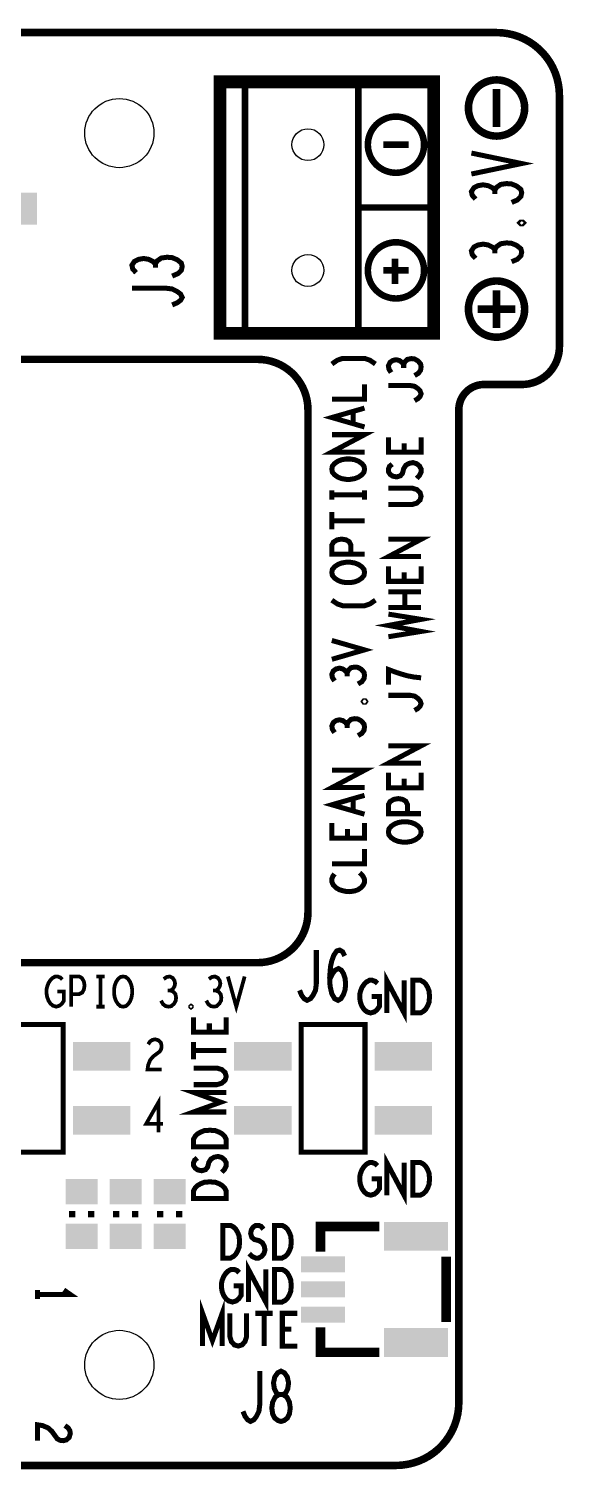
# Model space of a CAD drawing. Extents: x -0.6 to 99.2, y -0.2 to 57.2.
# Drawn here: x 77.9 to 99.2, y -0.2 to 57.2 of the extents above; entities that cross this region are included whole.
import ezdxf

# ---------------------------------------------------------------- set-up
doc = ezdxf.new("R2010")
doc.units = 0
doc.layers.get('0').update_dxf_attribs({"linetype": 'CONTINUOUS'})
for name, color, linetype in [('BOARD_ART', 7, 'CONTINUOUS'), ('HDMIPIPROIII-1-4_DRL', 3, 'CONTINUOUS'), ('PASTETOP_ART', 10, 'CONTINUOUS'), ('SILK_TOP_ART', 12, 'CONTINUOUS')]:
    doc.layers.add(name, color=color, linetype=linetype)

# ---------------------------------------------------------------- blocks, each defined once
blk = doc.blocks.new('RECTANGLE_53')
blk.add_solid([(2.2225, 0.635), (2.2225, -0.635), (-2.2225, 0.635), (-2.2225, -0.635)])
blk = doc.blocks.new('RECTANGLE_48')
blk.add_solid([(0.8763, 0.3175), (0.8763, -0.3175), (-0.8763, 0.3175), (-0.8763, -0.3175)])
blk = doc.blocks.new('RECTANGLE_50')
blk.add_solid([(1.27, 0.5715), (1.27, -0.5715), (-1.27, 0.5715), (-1.27, -0.5715)])
blk = doc.blocks.new('RECTANGLE_14')
blk.add_solid([(0.635, 0.508), (0.635, -0.508), (-0.635, 0.508), (-0.635, -0.508)])
blk = doc.blocks.new('RECTANGLE_52')
blk.add_solid([(1.143, 0.5715), (1.143, -0.5715), (-1.143, 0.5715), (-1.143, -0.5715)])
blk = doc.blocks.new('ROUND_81')
blk.add_circle((0, 0), 0.635)
blk = doc.blocks.new('ROUND_15')
blk.add_circle((0, 0), 1.375)

msp = doc.modelspace()

# ---------------------------------------------------------------- linework, layer by layer
at = {"layer": 'BOARD_ART', "const_width": 0.3}
for points in [[(96.5, 57), (91.25, 57), (91, 57), (88.25, 57), (85.5, 57), (84, 57), (83.75, 57), (20.25, 57), (20, 57), (18, 57), (14.25, 57), (13, 57), (12.75, 57), (2.5, 57)], [(99, 44.5), (99, 54.5)], [(87, 44), (59, 44)], [(96, 43), (97.5, 43)], [(89, 22), (89, 42)], [(95, 2.5), (95, 42)], [(59, 20), (87, 20)], [(2.5, 0), (12.75, 0), (14, 0), (14.25, 0), (19, 0), (20, 0), (20.25, 0), (83.75, 0), (84, 0), (85.25, 0), (90.25, 0), (91, 0), (91.25, 0), (92.5, 0)]]:
    msp.add_lwpolyline(points, dxfattribs=at)
for points in [[(99, 54.5, 0.4142136), (96.5, 57)], [(89, 42, 0.4142136), (87, 44)], [(97.5, 43, 0.4142136), (99, 44.5)], [(96, 43, 0.4142136), (95, 42)], [(87, 20, 0.4142136), (89, 22)], [(92.5, 0, 0.4142136), (95, 2.5)]]:
    msp.add_lwpolyline(points, format="xyb", dxfattribs=at)
at = {"layer": 'SILK_TOP_ART'}
for points, const_width in [([(89, 55.0401), (85.4999, 55.0401), (85.4999, 45.0399), (94, 45.0399), (94, 55.0401), (89, 55.0401)], 0.508), ([(86.4999, 55.0401), (86.4999, 45.0399)], 0.2601), ([(87, 55.0401), (91, 55.0401), (91, 45.0399)], 0.2601), ([(96.5, 54.75), (96.5, 53.25)], 0.3), ([(93, 52.54), (92, 52.54)], 0.2601), ([(95.5, 51.3733), (97.5, 51.79), (95.5, 52.2067)], 0.2), ([(96.4333, 50.7267), (96.3333, 50.8267), (96.1667, 50.91), (95.9667, 50.9433), (95.7667, 50.91), (95.6, 50.8267), (95.5, 50.6767), (95.5333, 50.5267), (95.6667, 50.3767)], 0.2), ([(97.1, 50.2433), (97.3334, 50.3433), (97.4667, 50.4766), (97.5, 50.6267), (97.4667, 50.76), (97.3, 50.8933), (97.1, 50.9767), (96.9, 50.9933), (96.6667, 50.96), (96.5, 50.8433), (96.4333, 50.7267), (96.4333, 50.5767)], 0.2), ([(94, 50.0399), (91, 50.0399)], 0.2601), ([(97.5667, 49.43), (97.5333, 49.3967), (97.4667, 49.3967), (97.4333, 49.43), (97.4667, 49.4633), (97.5333, 49.4633), (97.5667, 49.43)], 0.2), ([(97.1, 47.8833), (97.3334, 47.9833), (97.4667, 48.1166), (97.5, 48.2667), (97.4667, 48.4), (97.3, 48.5333), (97.1, 48.6167), (96.9, 48.6333), (96.6667, 48.6), (96.5, 48.4833), (96.4333, 48.3667), (96.4333, 48.2167)], 0.2), ([(83.6, 47.3133), (83.8334, 47.4133), (83.9667, 47.5466), (84, 47.6967), (83.9667, 47.83), (83.8, 47.9633), (83.6, 48.0467), (83.4, 48.0633), (83.1667, 48.03), (83, 47.9133), (82.9333, 47.7967), (82.9333, 47.6467)], 0.2), ([(96.4333, 48.3667), (96.3333, 48.4667), (96.1667, 48.55), (95.9667, 48.5833), (95.7667, 48.55), (95.6, 48.4667), (95.5, 48.3167), (95.5333, 48.1667), (95.6667, 48.0167)], 0.2), ([(82.9333, 47.7967), (82.8333, 47.8967), (82.6667, 47.98), (82.4667, 48.0133), (82.2667, 47.98), (82.1, 47.8967), (82, 47.7467), (82.0333, 47.5967), (82.1667, 47.4467)], 0.2), ([(93, 47.54), (92, 47.54)], 0.2601), ([(92.46, 48), (92.46, 47)], 0.2601), ([(83.6, 46.1667), (83.8, 46.25), (83.9333, 46.35), (84, 46.4667), (83.9333, 46.6), (83.8, 46.7), (83.6, 46.8), (83.3334, 46.8333), (82, 46.8333)], 0.2), ([(96.5, 46.75), (96.5, 45.25)], 0.3), ([(95.75, 46), (97.25, 46)], 0.3), ([(91.6833, 43.815), (91.4667, 43.965), (91.25, 44.04), (90.3834, 44.04), (90.1667, 43.965), (89.95, 43.815)], 0.2), ([(93.24, 43.356), (93.3917, 43.446), (93.4783, 43.566), (93.5, 43.701), (93.4783, 43.821), (93.37, 43.941), (93.24, 44.016), (93.11, 44.031), (92.9584, 44.001), (92.85, 43.896), (92.8067, 43.791), (92.8067, 43.656)], 0.2), ([(92.8067, 43.791), (92.7417, 43.881), (92.6334, 43.956), (92.5033, 43.986), (92.3733, 43.956), (92.265, 43.881), (92.2, 43.746), (92.2217, 43.611), (92.3083, 43.476)], 0.2), ([(89.95, 42.413), (91.25, 42.413), (91.25, 43.013)], 0.2), ([(93.24, 42.359), (93.37, 42.434), (93.4567, 42.524), (93.5, 42.629), (93.4567, 42.749), (93.37, 42.839), (93.24, 42.929), (93.0667, 42.959), (92.2, 42.959)], 0.2), ([(91.25, 41.311), (89.95, 41.686), (91.25, 42.061)], 0.2), ([(90.795, 41.926), (90.795, 41.446)], 0.2), ([(91.25, 40.314), (89.95, 40.314), (91.25, 41.004), (89.95, 41.004)], 0.2), ([(93.5, 40.905), (93.5, 40.305), (92.2, 40.305), (92.2, 40.905)], 0.2), ([(92.8283, 40.665), (92.8283, 40.305)], 0.2), ([(91.25, 39.632), (91.2283, 39.512), (91.1417, 39.407), (91.0117, 39.317), (90.86, 39.257), (90.6867, 39.227), (90.5133, 39.227), (90.34, 39.257), (90.1883, 39.317), (90.0583, 39.407), (89.9717, 39.512), (89.95, 39.632), (89.9717, 39.752), (90.0583, 39.857), (90.1883, 39.947), (90.34, 40.007), (90.5133, 40.037), (90.6867, 40.037), (90.86, 40.007), (91.0117, 39.947), (91.1417, 39.857), (91.2283, 39.752), (91.25, 39.632)], 0.2), ([(93.3267, 39.263), (93.435, 39.383), (93.5, 39.518), (93.5, 39.638), (93.435, 39.758), (93.3267, 39.848), (93.175, 39.893), (93.0234, 39.863), (92.8933, 39.788), (92.8067, 39.653), (92.7633, 39.473), (92.6767, 39.368), (92.525, 39.323), (92.3733, 39.353), (92.265, 39.428), (92.2, 39.533), (92.2, 39.638), (92.2433, 39.743), (92.3517, 39.833)], 0.2), ([(92.2, 38.221), (93.1317, 38.221), (93.3267, 38.281), (93.4567, 38.401), (93.5, 38.551), (93.4567, 38.701), (93.3267, 38.821), (93.1317, 38.881), (92.2, 38.881)], 0.2), ([(89.95, 38.425), (89.95, 38.785)], 0.2), ([(89.95, 38.605), (91.25, 38.605)], 0.2), ([(91.25, 38.425), (91.25, 38.785)], 0.2), ([(89.95, 37.233), (89.95, 37.923)], 0.2), ([(89.95, 37.578), (91.25, 37.578)], 0.2), ([(91.25, 36.251), (89.95, 36.251), (89.95, 36.611), (90.015, 36.731), (90.1667, 36.821), (90.34, 36.851), (90.5133, 36.821), (90.6433, 36.746), (90.7084, 36.611), (90.7084, 36.251)], 0.2), ([(93.5, 36.152), (92.2, 36.152), (93.5, 36.842), (92.2, 36.842)], 0.2), ([(91.25, 35.524), (91.2283, 35.404), (91.1417, 35.299), (91.0117, 35.209), (90.86, 35.149), (90.6867, 35.119), (90.5133, 35.119), (90.34, 35.149), (90.1883, 35.209), (90.0583, 35.299), (89.9717, 35.404), (89.95, 35.524), (89.9717, 35.644), (90.0583, 35.749), (90.1883, 35.839), (90.34, 35.899), (90.5133, 35.929), (90.6867, 35.929), (90.86, 35.899), (91.0117, 35.839), (91.1417, 35.749), (91.2283, 35.644), (91.25, 35.524)], 0.2), ([(93.5, 35.77), (93.5, 35.17), (92.2, 35.17), (92.2, 35.77)], 0.2), ([(92.8283, 35.53), (92.8283, 35.17)], 0.2), ([(91.6833, 34.422), (91.4667, 34.272), (91.25, 34.197), (90.3834, 34.197), (90.1667, 34.272), (89.95, 34.422)], 0.2), ([(92.2, 34.758), (93.5, 34.758)], 0.2), ([(92.85, 34.758), (92.85, 34.128)], 0.2), ([(92.2, 32.966), (93.5, 33.176), (92.2, 33.416), (93.5, 33.656), (92.2, 33.866)], 0.2), ([(93.5, 34.128), (92.2, 34.128)], 0.2), ([(89.95, 32.068), (91.25, 32.443), (89.95, 32.818)], 0.2), ([(90.5567, 31.521), (90.4917, 31.611), (90.3834, 31.686), (90.2533, 31.716), (90.1233, 31.686), (90.015, 31.611), (89.95, 31.476), (89.9717, 31.341), (90.0583, 31.206)], 0.2), ([(90.99, 31.086), (91.1417, 31.176), (91.2283, 31.296), (91.25, 31.431), (91.2283, 31.551), (91.12, 31.671), (90.99, 31.746), (90.86, 31.761), (90.7084, 31.731), (90.6, 31.626), (90.5567, 31.521), (90.5567, 31.386)], 0.2), ([(93.5, 31.332), (93.2184, 31.362), (92.98, 31.407), (92.7633, 31.467), (92.525, 31.542), (92.2, 31.662), (92.2, 31.062)], 0.2), ([(91.2933, 30.389), (91.2717, 30.359), (91.2283, 30.359), (91.2067, 30.389), (91.2283, 30.419), (91.2717, 30.419), (91.2933, 30.389)], 0.2), ([(93.24, 30.035), (93.37, 30.11), (93.4567, 30.2), (93.5, 30.305), (93.4567, 30.425), (93.37, 30.515), (93.24, 30.605), (93.0667, 30.635), (92.2, 30.635)], 0.2), ([(90.99, 29.032), (91.1417, 29.122), (91.2283, 29.242), (91.25, 29.377), (91.2283, 29.497), (91.12, 29.617), (90.99, 29.692), (90.86, 29.707), (90.7084, 29.677), (90.6, 29.572), (90.5567, 29.467), (90.5567, 29.332)], 0.2), ([(90.5567, 29.467), (90.4917, 29.557), (90.3834, 29.632), (90.2533, 29.662), (90.1233, 29.632), (90.015, 29.557), (89.95, 29.422), (89.9717, 29.287), (90.0583, 29.152)], 0.2), ([(93.5, 27.936), (92.2, 27.936), (93.5, 28.626), (92.2, 28.626)], 0.2), ([(91.25, 26.963), (89.95, 26.963), (91.25, 27.653), (89.95, 27.653)], 0.2), ([(93.5, 27.554), (93.5, 26.954), (92.2, 26.954), (92.2, 27.554)], 0.2), ([(92.8283, 27.314), (92.8283, 26.954)], 0.2), ([(91.25, 25.906), (89.95, 26.281), (91.25, 26.656)], 0.2), ([(90.795, 26.521), (90.795, 26.041)], 0.2), ([(93.5, 25.927), (92.2, 25.927), (92.2, 26.287), (92.265, 26.407), (92.4167, 26.497), (92.59, 26.527), (92.7633, 26.497), (92.8933, 26.422), (92.9584, 26.287), (92.9584, 25.927)], 0.2), ([(91.25, 25.554), (91.25, 24.954), (89.95, 24.954), (89.95, 25.554)], 0.2), ([(90.5783, 25.314), (90.5783, 24.954)], 0.2), ([(93.5, 25.2), (93.4783, 25.08), (93.3917, 24.975), (93.2617, 24.885), (93.11, 24.825), (92.9367, 24.795), (92.7633, 24.795), (92.59, 24.825), (92.4383, 24.885), (92.3083, 24.975), (92.2217, 25.08), (92.2, 25.2), (92.2217, 25.32), (92.3083, 25.425), (92.4383, 25.515), (92.59, 25.575), (92.7633, 25.605), (92.9367, 25.605), (93.11, 25.575), (93.2617, 25.515), (93.3917, 25.425), (93.4783, 25.32), (93.5, 25.2)], 0.2), ([(89.95, 23.927), (91.25, 23.927), (91.25, 24.527)], 0.2), ([(90.0583, 23.53), (89.9933, 23.44), (89.95, 23.335), (89.95, 23.215), (90.015, 23.08), (90.1233, 22.975), (90.2533, 22.9), (90.47, 22.84), (90.665, 22.825), (90.86, 22.855), (90.99, 22.9), (91.12, 22.99), (91.2067, 23.095), (91.25, 23.2), (91.25, 23.305), (91.2067, 23.41), (91.1417, 23.5), (91.055, 23.575)], 0.2), ([(88.6667, 18.9), (88.75, 18.7), (88.85, 18.5667), (88.9667, 18.5), (89.1, 18.5667), (89.2, 18.7), (89.3, 18.9), (89.3333, 19.1666), (89.3333, 20.5)], 0.2), ([(89.8633, 19.3333), (89.98, 19.5667), (90.08, 19.7), (90.2133, 19.7666), (90.33, 19.7), (90.4133, 19.5667), (90.48, 19.3667), (90.4967, 19.1333), (90.48, 18.9333), (90.4133, 18.7333), (90.3133, 18.5667), (90.1967, 18.5), (90.0633, 18.5667), (89.9467, 18.7666), (89.88, 19.0667), (89.8633, 19.4), (89.8967, 19.8333), (89.9467, 20.0667), (90.03, 20.3), (90.1467, 20.4667), (90.2633, 20.5), (90.38, 20.4333), (90.4633, 20.2667)], 0.2), ([(79.03, 18.85), (79.2967, 18.85), (79.2967, 18.49), (79.2167, 18.37), (79.1233, 18.29), (78.99, 18.25), (78.8567, 18.29), (78.7633, 18.37), (78.6833, 18.49), (78.63, 18.63), (78.6033, 18.79), (78.6033, 18.93), (78.63, 19.05), (78.6833, 19.19), (78.7633, 19.31), (78.8433, 19.39), (78.95, 19.45), (79.0433, 19.45), (79.15, 19.41), (79.23, 19.33)], 0.15), ([(79.5833, 18.25), (79.5833, 19.45), (79.9033, 19.45), (80.01, 19.39), (80.09, 19.25), (80.1167, 19.09), (80.09, 18.93), (80.0233, 18.81), (79.9033, 18.75), (79.5833, 18.75)], 0.15), ([(80.59, 19.45), (80.91, 19.45)], 0.15), ([(80.75, 19.45), (80.75, 18.25)], 0.15), ([(81.65, 18.25), (81.5433, 18.27), (81.45, 18.35), (81.37, 18.47), (81.3167, 18.61), (81.29, 18.77), (81.29, 18.93), (81.3167, 19.09), (81.37, 19.23), (81.45, 19.35), (81.5433, 19.43), (81.65, 19.45), (81.7567, 19.43), (81.85, 19.35), (81.93, 19.23), (81.9833, 19.09), (82.01, 18.93), (82.01, 18.77), (81.9833, 18.61), (81.93, 18.47), (81.85, 18.35), (81.7567, 18.27), (81.65, 18.25)], 0.15), ([(83.5433, 18.89), (83.6233, 18.95), (83.69, 19.05), (83.7167, 19.17), (83.69, 19.29), (83.6233, 19.39), (83.5033, 19.45), (83.3833, 19.43), (83.2633, 19.35)], 0.15), ([(85.3433, 18.89), (85.4233, 18.95), (85.49, 19.05), (85.5167, 19.17), (85.49, 19.29), (85.4233, 19.39), (85.3033, 19.45), (85.1833, 19.43), (85.0633, 19.35)], 0.15), ([(85.8167, 19.45), (86.15, 18.25), (86.4833, 19.45)], 0.15), ([(92.132, 18), (92.132, 19.3), (92.822, 18), (92.822, 19.3)], 0.2), ([(83.1567, 18.49), (83.2367, 18.35), (83.3433, 18.27), (83.4633, 18.25), (83.57, 18.27), (83.6767, 18.37), (83.7433, 18.49), (83.7567, 18.61), (83.73, 18.75), (83.6367, 18.85), (83.5433, 18.89), (83.4233, 18.89)], 0.15), ([(84.9567, 18.49), (85.0367, 18.35), (85.1433, 18.27), (85.2633, 18.25), (85.37, 18.27), (85.4767, 18.37), (85.5433, 18.49), (85.5567, 18.61), (85.53, 18.75), (85.4367, 18.85), (85.3433, 18.89), (85.2233, 18.89)], 0.15), ([(91.54, 18.65), (91.84, 18.65), (91.84, 18.26), (91.75, 18.13), (91.645, 18.0433), (91.495, 18), (91.345, 18.0433), (91.24, 18.13), (91.15, 18.26), (91.09, 18.4117), (91.06, 18.585), (91.06, 18.7367), (91.09, 18.8666), (91.15, 19.0184), (91.24, 19.1483), (91.33, 19.235), (91.45, 19.3), (91.555, 19.3), (91.675, 19.2567), (91.765, 19.17)], 0.2), ([(93.174, 18), (93.174, 19.3), (93.474, 19.3), (93.594, 19.235), (93.684, 19.1483), (93.759, 19.0184), (93.819, 18.8666), (93.834, 18.65), (93.819, 18.4333), (93.759, 18.2816), (93.684, 18.1516), (93.594, 18.065), (93.474, 18), (93.174, 18)], 0.2), ([(84.35, 18.21), (84.3233, 18.23), (84.3233, 18.27), (84.35, 18.29), (84.3767, 18.27), (84.3767, 18.23), (84.35, 18.21)], 0.15), ([(80.59, 18.25), (80.91, 18.25)], 0.15), ([(85.75, 17.831), (85.75, 17.231), (84.45, 17.231), (84.45, 17.831)], 0.2), ([(76.73, 12.46), (79.27, 12.46), (79.27, 17.54), (76.73, 17.54), (76.73, 12.46)], 0.2032), ([(85.0783, 17.591), (85.0783, 17.231)], 0.2), ([(91.27, 17.54), (88.73, 17.54), (88.73, 12.46), (91.27, 12.46), (91.27, 17.54)], 0.2032), ([(82.6467, 16.75), (82.7267, 16.87), (82.82, 16.93), (82.9267, 16.95), (83.06, 16.91), (83.1533, 16.81), (83.18, 16.69), (83.1667, 16.57), (83.1133, 16.47), (82.8467, 16.27), (82.7267, 16.13), (82.6467, 15.93), (82.62, 15.75), (83.18, 15.75)], 0.15), ([(84.45, 16.159), (84.45, 16.849)], 0.2), ([(84.45, 16.504), (85.75, 16.504)], 0.2), ([(84.45, 15.147), (85.3817, 15.147), (85.5767, 15.207), (85.7067, 15.327), (85.75, 15.477), (85.7067, 15.627), (85.5767, 15.747), (85.3817, 15.807), (84.45, 15.807)], 0.2), ([(85.75, 14.06), (84.45, 14.06), (85.5333, 14.45), (84.45, 14.84), (85.75, 14.84)], 0.2), ([(83.06, 13.25), (83.06, 14.45), (82.5667, 13.59), (83.2333, 13.59)], 0.15), ([(85.75, 12.674), (84.45, 12.674), (84.45, 12.974), (84.515, 13.094), (84.6017, 13.184), (84.7316, 13.259), (84.8834, 13.319), (85.1, 13.334), (85.3167, 13.319), (85.4684, 13.259), (85.5984, 13.184), (85.685, 13.094), (85.75, 12.974), (85.75, 12.674)], 0.2), ([(85.5767, 11.662), (85.685, 11.782), (85.75, 11.917), (85.75, 12.037), (85.685, 12.157), (85.5767, 12.247), (85.425, 12.292), (85.2734, 12.262), (85.1433, 12.187), (85.0567, 12.052), (85.0133, 11.872), (84.9267, 11.767), (84.775, 11.722), (84.6233, 11.752), (84.515, 11.827), (84.45, 11.932), (84.45, 12.037), (84.4933, 12.142), (84.6017, 12.232)], 0.2), ([(91.54, 11.4), (91.84, 11.4), (91.84, 11.01), (91.75, 10.88), (91.645, 10.7933), (91.495, 10.75), (91.345, 10.7933), (91.24, 10.88), (91.15, 11.01), (91.09, 11.1617), (91.06, 11.335), (91.06, 11.4867), (91.09, 11.6166), (91.15, 11.7684), (91.24, 11.8983), (91.33, 11.985), (91.45, 12.05), (91.555, 12.05), (91.675, 12.0067), (91.765, 11.92)], 0.2), ([(92.132, 10.75), (92.132, 12.05), (92.822, 10.75), (92.822, 12.05)], 0.2), ([(93.174, 10.75), (93.174, 12.05), (93.474, 12.05), (93.594, 11.985), (93.684, 11.8983), (93.759, 11.7684), (93.819, 11.6166), (93.834, 11.4), (93.819, 11.1833), (93.759, 11.0316), (93.684, 10.9016), (93.594, 10.815), (93.474, 10.75), (93.174, 10.75)], 0.2), ([(85.75, 10.62), (84.45, 10.62), (84.45, 10.92), (84.515, 11.04), (84.6017, 11.13), (84.7316, 11.205), (84.8834, 11.265), (85.1, 11.28), (85.3167, 11.265), (85.4684, 11.205), (85.5984, 11.13), (85.685, 11.04), (85.75, 10.92), (85.75, 10.62)], 0.2), ([(79.746, 10), (79.492, 10)], 0.254), ([(80.508, 10), (80.254, 10)], 0.254), ([(81.496, 10), (81.242, 10)], 0.254), ([(82.258, 10), (82.004, 10)], 0.254), ([(83.246, 10), (82.992, 10)], 0.254), ([(84.008, 10), (83.754, 10)], 0.254), ([(85.62, 8.25), (85.62, 9.55), (85.92, 9.55), (86.04, 9.485), (86.13, 9.3983), (86.205, 9.2684), (86.265, 9.1166), (86.28, 8.9), (86.265, 8.6833), (86.205, 8.5316), (86.13, 8.4016), (86.04, 8.315), (85.92, 8.25), (85.62, 8.25)], 0.2), ([(86.662, 8.4233), (86.782, 8.315), (86.917, 8.25), (87.037, 8.25), (87.157, 8.315), (87.247, 8.4233), (87.292, 8.575), (87.262, 8.7266), (87.187, 8.8567), (87.052, 8.9433), (86.872, 8.9867), (86.767, 9.0733), (86.722, 9.225), (86.752, 9.3767), (86.827, 9.485), (86.932, 9.55), (87.037, 9.55), (87.142, 9.5067), (87.232, 9.3983)], 0.2), ([(87.674, 8.25), (87.674, 9.55), (87.974, 9.55), (88.094, 9.485), (88.184, 9.3983), (88.259, 9.2684), (88.319, 9.1166), (88.334, 8.9), (88.319, 8.6833), (88.259, 8.5316), (88.184, 8.4016), (88.094, 8.315), (87.974, 8.25), (87.674, 8.25)], 0.2), ([(91.8396, 9.5), (89.5, 9.5), (89.5, 8.5079)], 0.381), ([(86.632, 6.5), (86.632, 7.8), (87.322, 6.5), (87.322, 7.8)], 0.2), ([(94.5, 8.3), (94.5, 5.7)], 0.381), ([(86.04, 7.15), (86.34, 7.15), (86.34, 6.76), (86.25, 6.63), (86.145, 6.5433), (85.995, 6.5), (85.845, 6.5433), (85.74, 6.63), (85.65, 6.76), (85.59, 6.9117), (85.56, 7.085), (85.56, 7.2367), (85.59, 7.3666), (85.65, 7.5184), (85.74, 7.6483), (85.83, 7.735), (85.95, 7.8), (86.055, 7.8), (86.175, 7.7567), (86.265, 7.67)], 0.2), ([(87.674, 6.5), (87.674, 7.8), (87.974, 7.8), (88.094, 7.735), (88.184, 7.6483), (88.259, 7.5184), (88.319, 7.3666), (88.334, 7.15), (88.319, 6.9333), (88.259, 6.7816), (88.184, 6.6516), (88.094, 6.565), (87.974, 6.5), (87.674, 6.5)], 0.2), ([(78.25, 6.8), (79.55, 6.8), (79.29, 6.98)], 0.2), ([(78.25, 6.98), (78.25, 6.62)], 0.2), ([(84.81, 4.75), (84.81, 6.05), (85.2, 4.9667), (85.59, 6.05), (85.59, 4.75)], 0.2), ([(85.897, 6.05), (85.897, 5.1183), (85.957, 4.9233), (86.077, 4.7933), (86.227, 4.75), (86.377, 4.7933), (86.497, 4.9233), (86.557, 5.1183), (86.557, 6.05)], 0.2), ([(86.909, 6.05), (87.599, 6.05)], 0.2), ([(87.254, 6.05), (87.254, 4.75)], 0.2), ([(88.581, 4.75), (87.981, 4.75), (87.981, 6.05), (88.581, 6.05)], 0.2), ([(88.341, 5.4217), (87.981, 5.4217)], 0.2), ([(89.5, 5.4921), (89.5, 4.5), (91.8396, 4.5)], 0.381), ([(86.4167, 2.15), (86.5, 1.95), (86.6, 1.8167), (86.7167, 1.75), (86.85, 1.8167), (86.95, 1.95), (87.05, 2.15), (87.0833, 2.4166), (87.0833, 3.75)], 0.2), ([(87.93, 1.75), (88.0467, 1.7833), (88.18, 1.8833), (88.2633, 2.0499), (88.2967, 2.2833), (88.2633, 2.5166), (88.1633, 2.7166), (88.0133, 2.8167), (87.8467, 2.8167), (87.7467, 2.8833), (87.6633, 3.05), (87.63, 3.2833), (87.68, 3.5167), (87.7966, 3.6833), (87.93, 3.75), (88.0633, 3.6833), (88.18, 3.5167), (88.23, 3.2833), (88.1967, 3.05), (88.1133, 2.8833), (88.0133, 2.8167), (87.8467, 2.8167), (87.6967, 2.7166), (87.5967, 2.5166), (87.5633, 2.2833), (87.5967, 2.0499), (87.68, 1.8833), (87.8133, 1.7833), (87.93, 1.75)], 0.2), ([(79.3333, 1.585), (79.4633, 1.495), (79.5283, 1.39), (79.55, 1.27), (79.5067, 1.12), (79.3983, 1.015), (79.2684, 0.985), (79.1383, 1), (79.03, 1.06), (78.8133, 1.36), (78.6617, 1.495), (78.445, 1.585), (78.25, 1.615), (78.25, 0.985)], 0.2)]:
    msp.add_lwpolyline(points, dxfattribs=dict(at, const_width=const_width))
for points, const_width in [([(95.382, 54, 1), (97.618, 54, 1)], 0.3), ([(91.3821, 52.54, 1), (93.6181, 52.54, 1)], 0.2601), ([(91.3821, 47.54, 1), (93.6181, 47.54, 1)], 0.2601), ([(95.382, 46, 1), (97.618, 46, 1)], 0.3)]:
    msp.add_lwpolyline(points, format="xyb", close=True, dxfattribs=dict(at, const_width=const_width))

# ---------------------------------------------------------------- block references
at = {"layer": 'HDMIPIPROIII-1-4_DRL'}
for name, p in [('ROUND_15', (81.5, 53)), ('ROUND_81', (89, 52.54)), ('ROUND_81', (89, 47.54)), ('ROUND_15', (81.5, 4))]:
    msp.add_blockref(name, p, dxfattribs=at)
at = {"layer": 'PASTETOP_ART'}
for name, p in [('RECTANGLE_53', (76, 50)), ('RECTANGLE_52', (80.794, 16.27)), ('RECTANGLE_52', (87.206, 16.27)), ('RECTANGLE_52', (92.794, 16.27)), ('RECTANGLE_52', (80.794, 13.73)), ('RECTANGLE_52', (87.206, 13.73)), ('RECTANGLE_52', (92.794, 13.73)), ('RECTANGLE_14', (80, 10.889)), ('RECTANGLE_14', (81.75, 10.889)), ('RECTANGLE_14', (83.5, 10.889)), ('RECTANGLE_14', (80, 9.111)), ('RECTANGLE_14', (81.75, 9.111)), ('RECTANGLE_14', (83.5, 9.111)), ('RECTANGLE_50', (93.3, 9.11)), ('RECTANGLE_48', (89.6, 8)), ('RECTANGLE_48', (89.6, 7)), ('RECTANGLE_48', (89.6, 6)), ('RECTANGLE_50', (93.3, 4.89))]:
    msp.add_blockref(name, p, dxfattribs=at)

doc.saveas('drawing.dxf')
